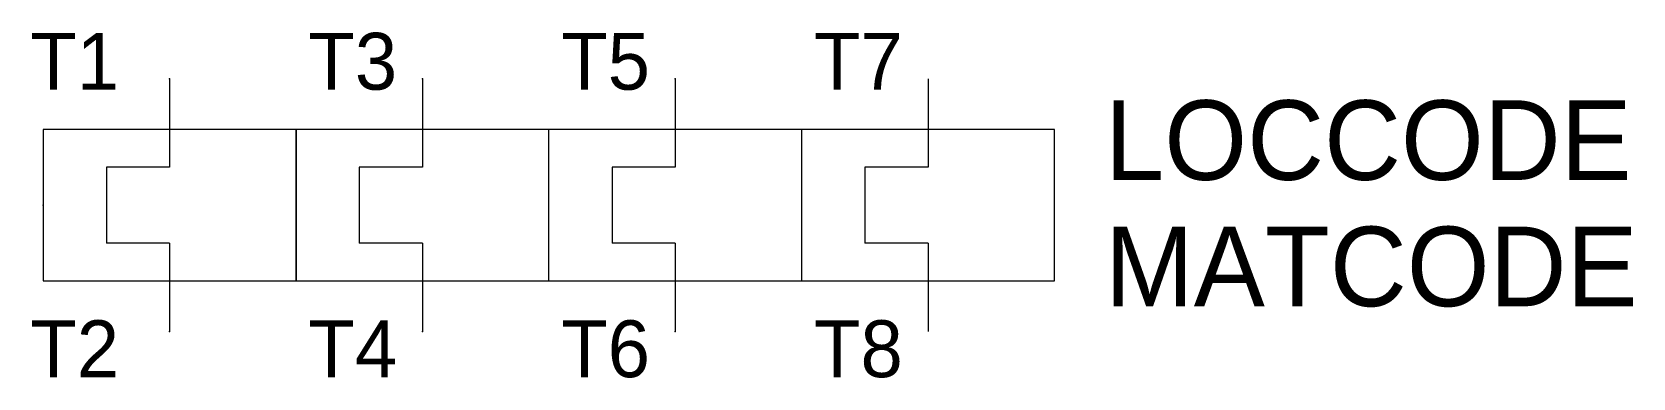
# Model space of a CAD drawing. Extents: x -5.4 to 57.9, y -6.8 to 6.9.
import ezdxf
from ezdxf.enums import TextEntityAlignment as Align

# ---------------------------------------------------------------- set-up
doc = ezdxf.new("R2010")
doc.units = 0
doc.layers.get('0').update_dxf_attribs({"linetype": 'CONTINUOUS'})
for name, color, linetype in [('A', 7, 'CONTINUOUS'), ('C', 6, 'CONTINUOUS'), ('T2', 1, 'CONTINUOUS')]:
    doc.layers.add(name, color=color, linetype=linetype)

msp = doc.modelspace()

# ---------------------------------------------------------------- linework, layer by layer
at = {"color": 0}
for p, q in [((0, 5), (0, 3)), ((10, 5), (10, 3)), ((20, 5), (20, 3)), ((30, 5), (30, 3)), ((0, 3), (-5, 3)), ((-5, 3), (-5, -3)), ((0, 3), (0, 1.5)), ((5, 3), (0, 3)), ((5, -3), (5, 3)), ((5, 3), (5, -3)), ((10, 3), (5, 3)), ((15, 3), (10, 3)), ((10, 3), (10, 1.5)), ((20, 3), (15, 3)), ((15, -3), (15, 3)), ((20, 3), (20, 1.5)), ((25, 3), (20, 3)), ((25, -3), (25, 3)), ((30, 3), (25, 3)), ((35, 3), (30, 3)), ((30, 3), (30, 1.5)), ((35, -3), (35, 3)), ((0, 1.5), (-2.5, 1.5)), ((-2.5, 1.5), (-2.5, -1.5)), ((7.5, 1.5), (7.5, -1.5)), ((10, 1.5), (7.5, 1.5)), ((20, 1.5), (17.5, 1.5)), ((17.5, 1.5), (17.5, -1.5)), ((27.5, 1.5), (27.5, -1.5)), ((30, 1.5), (27.5, 1.5)), ((0, -1.5), (-2.5, -1.5)), ((0, -1.5), (0, -3)), ((10, -1.5), (7.5, -1.5)), ((10, -1.5), (10, -3)), ((20, -1.5), (17.5, -1.5)), ((20, -1.5), (20, -3)), ((30, -1.5), (27.5, -1.5)), ((30, -1.5), (30, -3)), ((-5, -3), (0, -3)), ((0, -3), (5, -3)), ((0, -3), (0, -5)), ((5, -3), (10, -3)), ((10, -3), (10, -5)), ((10, -3), (15, -3)), ((15, -3), (20, -3)), ((20, -3), (25, -3)), ((20, -3), (20, -5)), ((25, -3), (30, -3)), ((30, -3), (30, -5)), ((30, -3), (35, -3))]:
    msp.add_line(p, q, dxfattribs=at)
at = {"layer": 'A', "color": 0}
msp.add_point((-5, 0), dxfattribs=at)
at = {"layer": 'C', "color": 0}
for p in [(0, 5), (10, 5), (20, 5), (0, -5), (10, -5), (20, -5)]:
    msp.add_point(p, dxfattribs=at)

# ---------------------------------------------------------------- texts
at = {"color": 0, "linetype": 'CONTINUOUS'}
for tag, p in [('LOCCODE', (37, 1)), ('MATCODE', (37, -4))]:
    msp.add_attdef(tag, p, '', height=3.15, dxfattribs=at)
at = {"layer": 'T2', "color": 0, "linetype": 'CONTINUOUS'}
for tag, p in [('T1', (-2, 4.57)), ('T3', (9, 4.57)), ('T5', (19, 4.57)), ('T7', (29, 4.57)), ('T2', (-2, -6.808)), ('T4', (9, -6.808)), ('T6', (19, -6.808)), ('T8', (29, -6.808))]:
    msp.add_attdef(tag, text='', height=2.25, dxfattribs=at).set_placement(p, align=Align.RIGHT)

doc.saveas('drawing.dxf')
